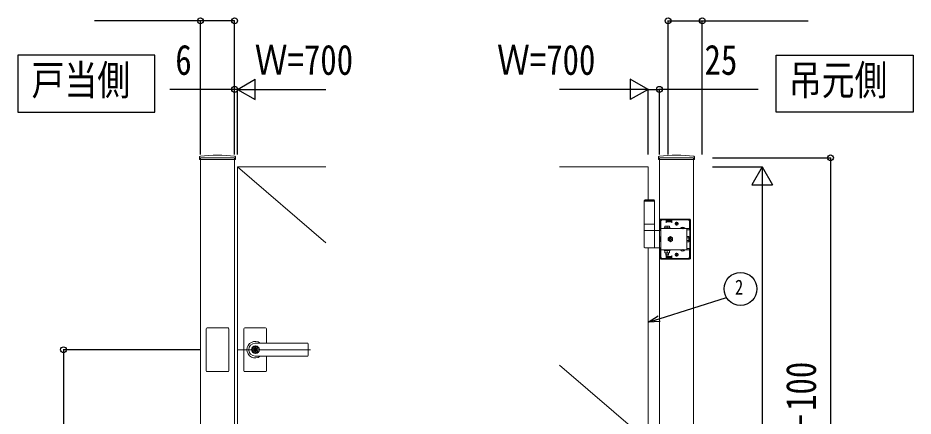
# Model space of a CAD drawing. Units: millimetres, scale not verified. Extents: x -6308 to 6308, y -4455 to 4455.
# Drawn here: x -2522 to -560, y 1266 to 2138 of the extents above; entities that cross this region are included whole.
import ezdxf
from ezdxf.enums import TextEntityAlignment as Align

# ---------------------------------------------------------------- set-up
doc = ezdxf.new("R2010")
doc.units = ezdxf.units.MM
doc.header["$LTSCALE"] = 20
doc.layers.add('0-2_USER1', color=3, linetype='Continuous')
doc.layers.add('0-6_YKK_D', color=6, linetype='Continuous')
doc.layers.add('0-5_YKK_A1', color=4, linetype='Continuous', lineweight=18)
doc.styles.add('ＭＳ ゴシック', font='')
doc.styles.get('ＭＳ ゴシック').set_extended_font_data('MS Gothic')

msp = doc.modelspace()

# ---------------------------------------------------------------- linework, layer by layer
at = {"layer": '0-2_USER1'}
for points in [[(-2522.47, 2056.5), (-2522.47, 1931.5), (-2222.47, 1931.5), (-2222.47, 2056.5)], [(-560.47, 2056.5), (-560.47, 1931.5), (-860.47, 1931.5), (-860.47, 2056.5)]]:
    msp.add_lwpolyline(points, close=True, dxfattribs=at)
at = {"layer": '0-5_YKK_A1'}
for p, q in [((-2124.31, 1833.4), (-2124.57, 1828.53)), ((-2124.07, 1828), (-2045.87, 1828)), ((-2122.47, 1831.5), (-2122.47, 1828)), ((-2122.47, 569), (-2122.47, 1828)), ((-2047.47, 569), (-2047.47, 1828)), ((-2045.63, 1833.4), (-2045.37, 1828.53)), ((-1118.31, 1833.4), (-1118.57, 1828.53)), ((-1118.07, 1828), (-1039.87, 1828)), ((-1116.47, 1831.5), (-1116.47, 1828)), ((-1116.47, 569), (-1116.47, 1828)), ((-1041.47, 569), (-1041.47, 1828)), ((-1039.63, 1833.4), (-1039.37, 1828.53)), ((-2041.47, 1811.5), (-1847.47, 1645.21)), ((-1141.47, 1811.5), (-1335.47, 1811.5)), ((-1141.47, 1739.5), (-1141.47, 1811.5)), ((-1147.97, 1739.5), (-1149.97, 1737.5)), ((-1126.97, 1737.5), (-1149.97, 1737.5)), ((-1126.97, 1736.5), (-1149.97, 1736.5)), ((-1128.97, 1739.5), (-1147.97, 1739.5)), ((-1128.97, 1739.5), (-1126.97, 1737.5)), ((-1115.47, 1672.5), (-1115.47, 1695.5)), ((-1113.97, 1672.5), (-1113.97, 1695.5)), ((-1050.47, 1697.5), (-1113.47, 1697.5)), ((-1050.47, 1696), (-1113.47, 1696)), ((-1113.47, 1614.5), (-1113.47, 1692.5)), ((-1112.97, 1696), (-1112.97, 1697.5)), ((-1110.47, 1695.5), (-1101.47, 1695.5)), ((-1104.97, 1696), (-1104.97, 1697.5)), ((-1101.47, 1689), (-1101.47, 1695.5)), ((-1101.47, 1694.5), (-1089.47, 1694.5)), ((-1101.47, 1691.5), (-1089.47, 1691.5)), ((-1100.47, 1693), (-1100.47, 1696)), ((-1090.47, 1693), (-1100.47, 1693)), ((-1090.47, 1693), (-1090.47, 1696)), ((-1089.47, 1689), (-1089.47, 1695.5)), ((-1089.47, 1695.5), (-1053.47, 1695.5)), ((-1074.97, 1687.5), (-1082.97, 1687.5)), ((-1082.22, 1687.25), (-1082.22, 1687.75)), ((-1078.97, 1683.5), (-1078.97, 1691.5)), ((-1075.72, 1687.25), (-1075.72, 1687.75)), ((-1050.47, 1692.5), (-1050.47, 1674.2)), ((-1049.97, 1611.5), (-1049.97, 1695.5)), ((-1048.47, 1611.5), (-1048.47, 1695.5)), ((-1126.97, 1686.5), (-1149.97, 1686.5)), ((-1149.97, 1672.5), (-1116.47, 1672.5)), ((-1149.97, 1636), (-1149.97, 1671)), ((-1126.97, 1636), (-1126.97, 1671)), ((-1116.47, 1672.5), (-1113.47, 1672.5)), ((-1113.97, 1674.2), (-1115.47, 1674.2)), ((-1050.47, 1676.7), (-1113.47, 1676.7)), ((-1105.72, 1678.3), (-1093.22, 1678.3)), ((-1105.72, 1676.7), (-1105.72, 1678.3)), ((-1093.22, 1676.7), (-1105.72, 1676.7)), ((-1104.47, 1682.3), (-1094.47, 1682.3)), ((-1104.47, 1678.3), (-1104.47, 1682.3)), ((-1094.47, 1678.3), (-1104.47, 1678.3)), ((-1099.47, 1678.3), (-1099.47, 1681.87)), ((-1094.47, 1682.3), (-1094.47, 1678.3)), ((-1093.22, 1678.3), (-1093.22, 1676.7)), ((-1070.22, 1677.21), (-1060.72, 1677.21)), ((-1070.22, 1677.21), (-1070.22, 1676.7)), ((-1070.22, 1676.7), (-1060.72, 1676.7)), ((-1067.82, 1679.2), (-1066.62, 1676.73)), ((-1066.62, 1676.73), (-1065.47, 1676.12)), ((-1064.33, 1676.73), (-1065.47, 1676.12)), ((-1063.12, 1679.2), (-1064.33, 1676.73)), ((-1060.72, 1677.21), (-1060.72, 1676.7)), ((-1056.47, 1674.2), (-1056.47, 1676.7)), ((-1056.47, 1674.2), (-1050.47, 1674.2)), ((-1056.47, 1674.2), (-1056.47, 1632.8)), ((-1092.47, 1659.27), (-1097.47, 1656.39)), ((-1097.47, 1656.39), (-1097.47, 1650.61)), ((-1097.47, 1650.61), (-1092.47, 1647.73)), ((-1095.62, 1652.9), (-1094.38, 1652.9)), ((-1093.07, 1656.65), (-1093.07, 1655.41)), ((-1091.87, 1656.65), (-1093.07, 1656.65)), ((-1093.07, 1651.59), (-1093.07, 1650.35)), ((-1087.47, 1656.39), (-1092.47, 1659.27)), ((-1092.47, 1647.73), (-1087.47, 1650.61)), ((-1091.87, 1655.41), (-1091.87, 1656.65)), ((-1089.32, 1654.1), (-1090.56, 1654.1)), ((-1090.56, 1652.9), (-1089.32, 1652.9)), ((-1089.32, 1652.9), (-1089.32, 1654.1)), ((-1087.47, 1650.61), (-1087.47, 1656.39)), ((-1056.17, 1657.4), (-1056.47, 1657.4)), ((-1056.17, 1649.6), (-1056.47, 1649.6)), ((-1056.17, 1659.27), (-1052.62, 1659.27)), ((-1056.17, 1647.73), (-1056.17, 1659.27)), ((-1056.17, 1649.6), (-1056.17, 1657.4)), ((-1056.17, 1656.39), (-1052.62, 1656.39)), ((-1056.17, 1650.61), (-1052.62, 1650.61)), ((-1052.17, 1658.5), (-1052.62, 1659.27)), ((-1052.17, 1648.5), (-1052.62, 1647.73)), ((-1052.17, 1658.5), (-1052.17, 1648.5)), ((-1116.47, 1634.5), (-1148.47, 1634.5)), ((-1141.47, 739.5), (-1141.47, 1634.5)), ((-1113.47, 1634.5), (-1116.47, 1634.5)), ((-1115.47, 1611.5), (-1115.47, 1634.5)), ((-1113.97, 1632.8), (-1115.47, 1632.8)), ((-1113.97, 1611.5), (-1113.97, 1634.5)), ((-1050.47, 1630.3), (-1113.47, 1630.3)), ((-1093.22, 1630.3), (-1105.72, 1630.3)), ((-1105.72, 1630.3), (-1105.72, 1628.7)), ((-1105.72, 1628.7), (-1093.22, 1628.7)), ((-1104.47, 1628.7), (-1104.47, 1623.7)), ((-1094.47, 1628.7), (-1104.47, 1628.7)), ((-1102.67, 1630.3), (-1102.67, 1628.7)), ((-1099.47, 1628.7), (-1099.47, 1624.13)), ((-1096.27, 1630.3), (-1096.27, 1628.7)), ((-1094.47, 1623.7), (-1094.47, 1628.7)), ((-1093.22, 1628.7), (-1093.22, 1630.3)), ((-1070.22, 1630.3), (-1060.72, 1630.3)), ((-1070.22, 1629.79), (-1070.22, 1630.3)), ((-1070.22, 1629.79), (-1060.72, 1629.79)), ((-1067.82, 1627.8), (-1066.62, 1630.27)), ((-1066.62, 1630.27), (-1065.47, 1630.88)), ((-1064.33, 1630.27), (-1065.47, 1630.88)), ((-1063.12, 1627.8), (-1064.33, 1630.27)), ((-1060.72, 1629.79), (-1060.72, 1630.3)), ((-1056.47, 1632.8), (-1056.47, 1630.3)), ((-1056.47, 1632.8), (-1050.47, 1632.8)), ((-1056.17, 1647.73), (-1052.62, 1647.73)), ((-1050.47, 1632.8), (-1050.47, 1614.5)), ((-1050.47, 1611), (-1113.47, 1611)), ((-1050.47, 1609.5), (-1113.47, 1609.5)), ((-1112.97, 1609.5), (-1112.97, 1611)), ((-1101.47, 1611.5), (-1110.47, 1611.5)), ((-1104.97, 1609.5), (-1104.97, 1611)), ((-1104.47, 1623.7), (-1094.47, 1623.7)), ((-1102.47, 1623.7), (-1102.47, 1619.3)), ((-1102.47, 1619.3), (-1096.47, 1619.3)), ((-1102.47, 1619.3), (-1101.47, 1618.3)), ((-1101.93, 1623.7), (-1101.93, 1618.76)), ((-1101.47, 1618.3), (-1097.47, 1618.3)), ((-1101.47, 1618), (-1101.47, 1611.5)), ((-1101.47, 1615.5), (-1089.47, 1615.5)), ((-1101.47, 1612.5), (-1089.47, 1612.5)), ((-1100.47, 1614), (-1100.47, 1611)), ((-1090.47, 1614), (-1100.47, 1614)), ((-1096.47, 1619.3), (-1097.47, 1618.3)), ((-1097.01, 1623.7), (-1097.01, 1618.76)), ((-1096.47, 1623.7), (-1096.47, 1619.3)), ((-1090.47, 1614), (-1090.47, 1611)), ((-1089.47, 1618), (-1089.47, 1611.5)), ((-1053.47, 1611.5), (-1089.47, 1611.5)), ((-1074.97, 1619.5), (-1082.97, 1619.5)), ((-1082.22, 1619.75), (-1082.22, 1619.25)), ((-1078.97, 1623.5), (-1078.97, 1615.5)), ((-1075.72, 1619.75), (-1075.72, 1619.25)), ((-2109.97, 1457.5), (-2109.97, 1365.5)), ((-2061.97, 1459.5), (-2107.97, 1459.5)), ((-2059.97, 1457.5), (-2059.97, 1365.5)), ((-2027.47, 1457.5), (-2027.47, 1411.5)), ((-1979.47, 1459.5), (-2025.47, 1459.5)), ((-1977.47, 1457.5), (-1977.47, 1426)), ((-2003.37, 1416.05), (-2003.37, 1413)), ((-2003.37, 1416.05), (-2001.57, 1416.05)), ((-2002.05, 1412.18), (-2003.37, 1413)), ((-1888.47, 1426), (-2002.47, 1426)), ((-1888.47, 1425.5), (-2002.47, 1425.5)), ((-2001.47, 1419.7), (-2002.47, 1419.7)), ((-2001.57, 1416.05), (-2001.57, 1413.45)), ((-1999.77, 1412.5), (-2001.39, 1413.17)), ((-1886.47, 1424), (-1886.47, 1399)), ((-1881.21, 1411.5), (-2041.47, 1411.5)), ((-2027.47, 1411.5), (-2027.47, 1365.5)), ((-2002.05, 1410.82), (-2003.37, 1410)), ((-2003.37, 1410), (-2003.37, 1406.95)), ((-2003.37, 1406.95), (-2001.57, 1406.95)), ((-2001.47, 1403.3), (-2002.47, 1403.3)), ((-1888.47, 1397.5), (-2002.47, 1397.5)), ((-1888.47, 1397), (-2002.47, 1397)), ((-2001.57, 1409.55), (-2001.57, 1406.95)), ((-2001.39, 1409.83), (-1999.77, 1410.5)), ((-1999.77, 1412.5), (-1999.77, 1410.5)), ((-1977.47, 1397), (-1977.47, 1365.5)), ((-1335.47, 1377.79), (-1141.47, 1211.5)), ((-2061.97, 1363.5), (-2107.97, 1363.5)), ((-1979.47, 1363.5), (-2025.47, 1363.5))]:
    msp.add_line(p, q, dxfattribs=at)
for points in [[(-2122.47, 1831.5), (-2047.47, 1831.5), (-2047.47, 1828)], [(-1116.47, 1831.5), (-1041.47, 1831.5), (-1041.47, 1828)], [(-1847.47, 1811.5), (-2041.47, 1811.5), (-2041.47, 611.5), (-1847.47, 611.5)], [(-1149.97, 1672.5), (-1149.97, 1686.5), (-1149.97, 1737.5)], [(-1126.97, 1672.5), (-1126.97, 1686.5), (-1126.97, 1737.5)], [(-1113.47, 1648.4), (-1115.47, 1648.4), (-1115.47, 1658.6), (-1113.47, 1658.6)], [(-1094.38, 1654.1), (-1095.62, 1654.1), (-1095.62, 1652.9)], [(-1093.07, 1650.35), (-1091.87, 1650.35), (-1091.87, 1651.59)]]:
    msp.add_lwpolyline(points, dxfattribs=at)
msp.add_circle((-2002.47, 1411.5), 6.6, dxfattribs=at)
for centre, radius, start, end in [((-2124.07, 1828.5), 0.5, 177, 270), ((-2122.32, 1833.3), 2, 96.74435, 177), ((-2084.97, 1517.5), 320, 83.25565, 96.74435), ((-2047.62, 1833.3), 2, 3, 83.25565), ((-2045.87, 1828.5), 0.5, 270, 3), ((-1118.07, 1828.5), 0.5, 177, 270), ((-1116.32, 1833.3), 2, 96.74435, 177), ((-1078.97, 1517.5), 320, 83.25565, 96.74435), ((-1041.62, 1833.3), 2, 3, 83.25565), ((-1039.87, 1828.5), 0.5, 270, 3), ((-1113.47, 1695.5), 2, 90, 180), ((-1113.47, 1695.5), 0.5, 90, 180), ((-1110.47, 1692.5), 3, 90, 180), ((-1078.97, 1687.75), 3.25, 0, 180), ((-1053.47, 1692.5), 3, 0, 90), ((-1050.47, 1695.5), 2, 0, 90), ((-1050.47, 1695.5), 0.5, 0, 90), ((-1148.47, 1671), 1.5, 90, 180), ((-1128.47, 1671), 1.5, 0, 90), ((-1101.97, 1674.87), 7.43, 70.34714, 109.65286), ((-1096.97, 1674.87), 7.43, 70.34714, 109.65286), ((-1078.97, 1687.25), 3.25, 180, 0), ((-1065.47, 1673.93), 5.77, 34.65097, 145.34903), ((-1092.47, 1653.5), 5, 76.88299, 190.15922), ((-1092.47, 1653.5), 5, 190.15922, 76.88299), ((-1092.47, 1653.5), 4.3, 83.27178, 183.77043), ((-1092.47, 1653.5), 4.3, 183.77043, 83.27178), ((-1094.38, 1655.41), 1.31, 270, 0), ((-1094.38, 1651.59), 1.31, 0, 90), ((-1090.56, 1655.41), 1.31, 180, 270), ((-1090.56, 1651.59), 1.31, 90, 180), ((-1054.73, 1657.83), 2.56, 325.61575, 34.38425), ((-1054.73, 1649.17), 2.56, 325.61575, 34.38425), ((-1061.72, 1653.5), 9.55, 342.41205, 17.58795), ((-1148.47, 1636), 1.5, 180, 270), ((-1128.47, 1636), 1.5, 270, 0), ((-1065.47, 1633.07), 5.77, 214.65097, 325.34903), ((-1113.47, 1611.5), 2, 180, 270), ((-1113.47, 1611.5), 0.5, 180, 270), ((-1110.47, 1614.5), 3, 180, 270), ((-1101.97, 1631.13), 7.43, 250.34714, 289.65286), ((-1096.97, 1631.13), 7.43, 250.34714, 289.65286), ((-1078.97, 1619.75), 3.25, 0, 180), ((-1078.97, 1619.25), 3.25, 180, 0), ((-1053.47, 1614.5), 3, 270, 0), ((-1050.47, 1611.5), 0.5, 270, 0), ((-1050.47, 1611.5), 2, 270, 0), ((-2107.97, 1457.5), 2, 90, 180), ((-2061.97, 1457.5), 2, 0, 90), ((-2025.47, 1457.5), 2, 90, 180), ((-1979.47, 1457.5), 2, 0, 90), ((-2002.47, 1411.5), 18, 53.66394, 180.00366), ((-2002.47, 1411.5), 14, 90, 270), ((-2002.47, 1411.5), 8.2, 90, 270), ((-2002.47, 1411.5), 4, 103.00288, 256.99712), ((-2002.47, 1411.5), 2, 116.74368, 243.25632), ((-2002.47, 1411.5), 4, 283.00288, 76.99712), ((-2001.27, 1413.45), 0.3, 180, 247.38014), ((-2001.47, 1411.5), 8.2, 270, 90), ((-1888.47, 1424), 2, 0, 90), ((-1888.47, 1423.5), 2, 0, 90), ((-2002.47, 1411.5), 18, 180.00366, 306.33606), ((-2002.47, 1411.5), 0.8, 301.82132, 58.17868), ((-2001.27, 1409.55), 0.3, 112.61986, 180), ((-1888.47, 1399.5), 2, 270, 0), ((-1888.47, 1399), 2, 270, 0), ((-2107.97, 1365.5), 2, 180, 270), ((-2061.97, 1365.5), 2, 270, 0), ((-2025.47, 1365.5), 2, 180, 270), ((-1979.47, 1365.5), 2, 270, 0)]:
    msp.add_arc(centre, radius, start, end, dxfattribs=at)
at = {"layer": '0-6_YKK_D'}
for p, q in [((-2122.47, 1838.62), (-2122.47, 2132.5)), ((-2047.47, 1838.62), (-2047.47, 2132.5)), ((-1097.47, 1838.62), (-1097.47, 2132.5)), ((-1022.47, 1838.62), (-1022.47, 2132.5)), ((-2041.47, 1981.5), (-2002.5, 2004)), ((-2002.5, 1959), (-2002.5, 2004)), ((-1141.47, 1981.5), (-1180.44, 2004)), ((-1180.44, 2004), (-1180.44, 1959)), ((-2047.47, 1838.62), (-2047.47, 1982.5)), ((-2041.47, 1838.62), (-2041.47, 1982.5)), ((-2041.47, 1838.62), (-2041.47, 1982.5)), ((-1141.47, 1838.62), (-1141.47, 1982.5)), ((-1141.47, 1838.62), (-1141.47, 1982.5)), ((-1116.47, 1838.62), (-1116.47, 1982.5)), ((-2047.47, 1981.5), (-2189.47, 1981.5)), ((-2041.47, 1981.5), (-2047.47, 1981.5)), ((-2041.47, 1981.5), (-2015.97, 1981.5)), ((-2041.47, 1981.5), (-2002.5, 1959)), ((-2041.47, 1981.5), (-1963.53, 1981.5)), ((-1996.47, 1981.5), (-1847.47, 1981.5)), ((-1186.47, 1981.5), (-1335.47, 1981.5)), ((-1141.47, 1981.5), (-1219.41, 1981.5)), ((-1141.47, 1981.5), (-1180.44, 1959)), ((-1141.47, 1981.5), (-1116.47, 1981.5)), ((-899.96, 1981.5), (-1116.47, 1981.5)), ((-1000.09, 1831.5), (-740.47, 1831.5)), ((-741.47, 1831.5), (-741.47, 531.5)), ((-1000.09, 1811.5), (-890.47, 1811.5)), ((-891.47, 1811.5), (-913.97, 1772.53)), ((-891.47, 1811.5), (-868.97, 1772.53)), ((-891.47, 1811.5), (-891.47, 1733.56)), ((-913.97, 1772.53), (-868.97, 1772.53)), ((-891.47, 1766.5), (-891.47, 656.5)), ((-2123.47, 1411.5), (-2423.47, 1411.5)), ((-2422.47, 1411.5), (-2422.47, 611.5))]:
    msp.add_line(p, q, dxfattribs=at)
for points in [[(-2047.47, 2131.5), (-2122.47, 2131.5), (-2354.37, 2131.5)], [(-1097.47, 2131.5), (-1022.47, 2131.5), (-790.57, 2131.5)], [(-1141.47, 1471.77), (-1117.13, 1479.37), (-969.33, 1525.53)], [(-1115.09, 1472.85), (-1141.47, 1471.77), (-1119.17, 1485.89)]]:
    msp.add_lwpolyline(points, dxfattribs=at)
for centre, radius in [((-2122.47, 2131.5), 6.38), ((-2047.47, 2131.5), 6.38), ((-1097.47, 2131.5), 6.38), ((-1022.47, 2131.5), 6.38), ((-2047.47, 1981.5), 6.38), ((-1116.47, 1981.5), 6.38), ((-741.47, 1831.5), 6.38), ((-938.72, 1544.47), 36), ((-2422.47, 1411.5), 6.38)]:
    msp.add_circle(centre, radius, dxfattribs=at)

# ---------------------------------------------------------------- texts
at = {"layer": '0-2_USER1', "style": 'ＭＳ ゴシック', "width": 0.8}
for s, p in [('戸当側', (-2492.47, 1949)), ('吊元側', (-832.87, 1949))]:
    msp.add_text(s, height=65.98, dxfattribs=at).set_placement(p, align=Align.BOTTOM_LEFT)
at = {"layer": '0-6_YKK_D', "style": 'ＭＳ ゴシック', "width": 0.8}
for s, height, p in [('6', 65.98, (-2177.47, 1993.5)), ('Ｗ=700', 65.98, (-2003.47, 1993.5)), ('Ｗ=700', 65.98, (-1472.47, 1993.5)), ('25', 65.98, (-1017.56, 1993.5)), ('2', 32.99, (-950.72, 1521.97))]:
    msp.add_text(s, height=height, dxfattribs=at).set_placement(p, align=Align.BOTTOM_LEFT)
msp.add_text('門柱高さ：H＋100', height=65.98, rotation=90, dxfattribs=at).set_placement((-753.47, 809.5), align=Align.BOTTOM_LEFT)

doc.saveas('drawing.dxf')
